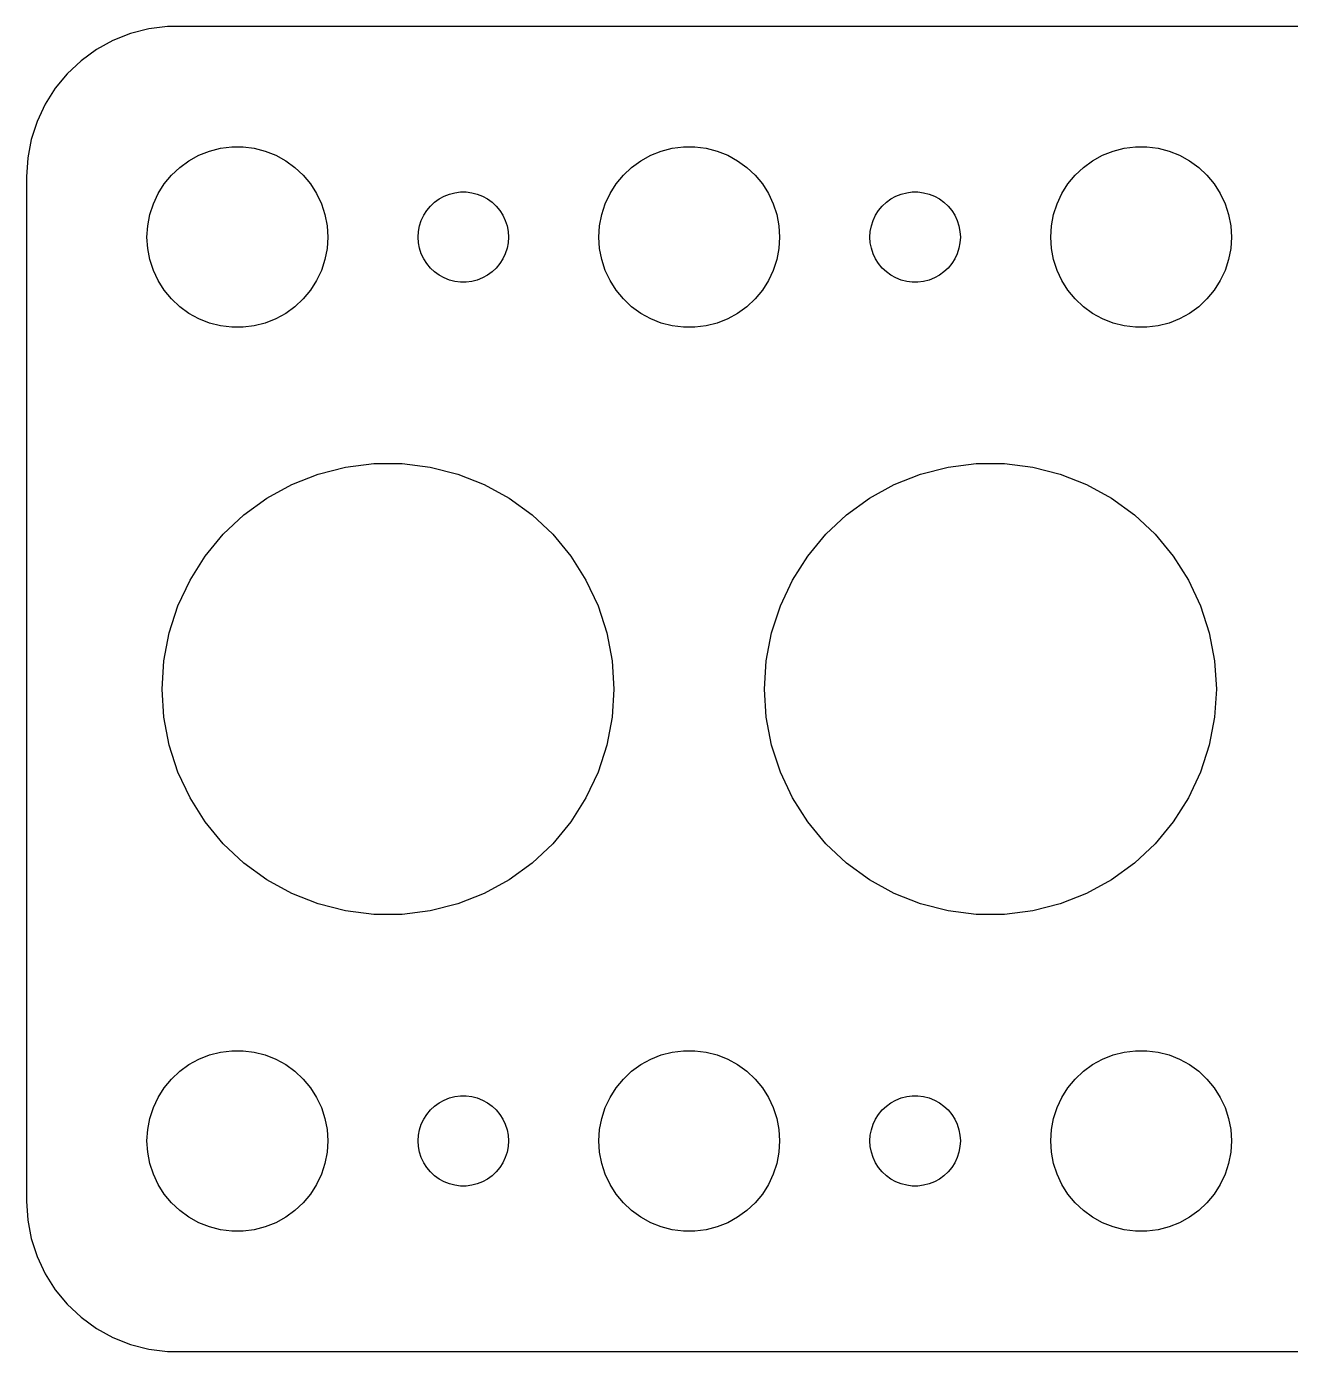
# Model space of a CAD drawing. Header units: metres. Extents: x -52 to 52, y 32 to 76.
# Drawn here: x -52 to -10.04, y 32.01 to 75.99 of the extents above; entities that cross this region are included whole.
import ezdxf

# ---------------------------------------------------------------- set-up
doc = ezdxf.new("R2010")
doc.units = ezdxf.units.M

msp = doc.modelspace()

# ---------------------------------------------------------------- linework, layer by layer
for p, q in [((-48.5451, 75.7553), (-49.1289, 75.5241)), ((-47.9369, 75.9114), (-48.5451, 75.7553)), ((-47.3139, 75.9901), (-47.9369, 75.9114)), ((47.3139, 75.9901), (-47.3139, 75.9901)), ((-49.6791, 75.2216), (-50.1871, 74.8526)), ((-49.1289, 75.5241), (-49.6791, 75.2216)), ((-50.1871, 74.8526), (-50.6448, 74.4227)), ((-50.6448, 74.4227), (-51.0451, 73.9389)), ((-51.0451, 73.9389), (-51.3815, 73.4088)), ((-51.3815, 73.4088), (-51.6489, 72.8406)), ((-51.6489, 72.8406), (-51.8429, 72.2434)), ((-51.8429, 72.2434), (-51.9606, 71.6267)), ((-46.6075, 71.533), (-46.2773, 71.7145)), ((-46.2773, 71.7145), (-45.927, 71.8532)), ((-45.927, 71.8532), (-45.5621, 71.9469)), ((-45.5621, 71.9469), (-45.1884, 71.9941)), ((-45.1884, 71.9941), (-44.8116, 71.9941)), ((-44.8116, 71.9941), (-44.4379, 71.9469)), ((-44.4379, 71.9469), (-44.0729, 71.8532)), ((-44.0729, 71.8532), (-43.7227, 71.7145)), ((-43.7227, 71.7145), (-43.3925, 71.533)), ((-31.6075, 71.533), (-31.2773, 71.7145)), ((-31.2773, 71.7145), (-30.927, 71.8532)), ((-30.927, 71.8532), (-30.5621, 71.9469)), ((-30.5621, 71.9469), (-30.1884, 71.9941)), ((-30.1884, 71.9941), (-29.8116, 71.9941)), ((-29.8116, 71.9941), (-29.4379, 71.9469)), ((-29.4379, 71.9469), (-29.0729, 71.8532)), ((-29.0729, 71.8532), (-28.7227, 71.7145)), ((-28.7227, 71.7145), (-28.3925, 71.533)), ((-16.6075, 71.533), (-16.2773, 71.7145)), ((-16.2773, 71.7145), (-15.927, 71.8532)), ((-15.927, 71.8532), (-15.5621, 71.9469)), ((-15.5621, 71.9469), (-15.1884, 71.9941)), ((-15.1884, 71.9941), (-14.8116, 71.9941)), ((-14.8116, 71.9941), (-14.4379, 71.9469)), ((-14.4379, 71.9469), (-14.0729, 71.8532)), ((-14.0729, 71.8532), (-13.7227, 71.7145)), ((-13.7227, 71.7145), (-13.3925, 71.533)), ((-51.9606, 71.6267), (-52, 71)), ((-47.1869, 71.0536), (-46.9123, 71.3115)), ((-46.9123, 71.3115), (-46.6075, 71.533)), ((-43.3925, 71.533), (-43.0877, 71.3115)), ((-43.0877, 71.3115), (-42.8131, 71.0536)), ((-32.1869, 71.0536), (-31.9123, 71.3115)), ((-31.9123, 71.3115), (-31.6075, 71.533)), ((-28.3925, 71.533), (-28.0877, 71.3115)), ((-28.0877, 71.3115), (-27.8131, 71.0536)), ((-17.1869, 71.0536), (-16.9123, 71.3115)), ((-16.9123, 71.3115), (-16.6075, 71.533)), ((-13.3925, 71.533), (-13.0877, 71.3115)), ((-13.0877, 71.3115), (-12.8131, 71.0536)), ((-52, 71), (-52, 37)), ((-47.427, 70.7634), (-47.1869, 71.0536)), ((-42.8131, 71.0536), (-42.5729, 70.7634)), ((-32.427, 70.7634), (-32.1869, 71.0536)), ((-27.8131, 71.0536), (-27.5729, 70.7634)), ((-17.427, 70.7634), (-17.1869, 71.0536)), ((-12.8131, 71.0536), (-12.5729, 70.7634)), ((-47.7893, 70.1044), (-47.6289, 70.4453)), ((-47.6289, 70.4453), (-47.427, 70.7634)), ((-42.5729, 70.7634), (-42.3711, 70.4453)), ((-42.3711, 70.4453), (-42.2107, 70.1044)), ((-38.1387, 70.3572), (-37.9635, 70.4266)), ((-37.9635, 70.4266), (-37.7811, 70.4734)), ((-37.7811, 70.4734), (-37.5942, 70.497)), ((-37.5942, 70.497), (-37.4058, 70.497)), ((-37.4058, 70.497), (-37.2189, 70.4734)), ((-37.2189, 70.4734), (-37.0365, 70.4266)), ((-37.0365, 70.4266), (-36.8613, 70.3572)), ((-32.7893, 70.1044), (-32.6289, 70.4453)), ((-32.6289, 70.4453), (-32.427, 70.7634)), ((-27.5729, 70.7634), (-27.3711, 70.4453)), ((-27.3711, 70.4453), (-27.2107, 70.1044)), ((-23.1387, 70.3572), (-22.9635, 70.4266)), ((-22.9635, 70.4266), (-22.7811, 70.4734)), ((-22.7811, 70.4734), (-22.5942, 70.497)), ((-22.5942, 70.497), (-22.4058, 70.497)), ((-22.4058, 70.497), (-22.2189, 70.4734)), ((-22.2189, 70.4734), (-22.0365, 70.4266)), ((-22.0365, 70.4266), (-21.8613, 70.3572)), ((-17.7893, 70.1044), (-17.6289, 70.4453)), ((-17.6289, 70.4453), (-17.427, 70.7634)), ((-12.5729, 70.7634), (-12.3711, 70.4453)), ((-12.3711, 70.4453), (-12.2107, 70.1044)), ((-47.9057, 69.7461), (-47.7893, 70.1044)), ((-42.2107, 70.1044), (-42.0942, 69.7461)), ((-38.7135, 69.8817), (-38.5934, 70.0268)), ((-38.5934, 70.0268), (-38.4561, 70.1558)), ((-38.4561, 70.1558), (-38.3037, 70.2665)), ((-38.3037, 70.2665), (-38.1387, 70.3572)), ((-36.8613, 70.3572), (-36.6963, 70.2665)), ((-36.6963, 70.2665), (-36.5439, 70.1558)), ((-36.5439, 70.1558), (-36.4065, 70.0268)), ((-36.4065, 70.0268), (-36.2865, 69.8817)), ((-32.9057, 69.7461), (-32.7893, 70.1044)), ((-27.2107, 70.1044), (-27.0942, 69.7461)), ((-23.7135, 69.8817), (-23.5934, 70.0268)), ((-23.5934, 70.0268), (-23.4561, 70.1558)), ((-23.4561, 70.1558), (-23.3037, 70.2665)), ((-23.3037, 70.2665), (-23.1387, 70.3572)), ((-21.8613, 70.3572), (-21.6963, 70.2665)), ((-21.6963, 70.2665), (-21.5439, 70.1558)), ((-21.5439, 70.1558), (-21.4065, 70.0268)), ((-21.4065, 70.0268), (-21.2865, 69.8817)), ((-17.9057, 69.7461), (-17.7893, 70.1044)), ((-12.2107, 70.1044), (-12.0942, 69.7461)), ((-47.9763, 69.376), (-47.9057, 69.7461)), ((-42.0942, 69.7461), (-42.0237, 69.376)), ((-38.9529, 69.373), (-38.8947, 69.5522)), ((-38.8947, 69.5522), (-38.8145, 69.7226)), ((-38.8145, 69.7226), (-38.7135, 69.8817)), ((-36.2865, 69.8817), (-36.1855, 69.7226)), ((-36.1855, 69.7226), (-36.1053, 69.5522)), ((-36.1053, 69.5522), (-36.0471, 69.373)), ((-32.9763, 69.376), (-32.9057, 69.7461)), ((-27.0942, 69.7461), (-27.0237, 69.376)), ((-23.9529, 69.373), (-23.8947, 69.5522)), ((-23.8947, 69.5522), (-23.8145, 69.7226)), ((-23.8145, 69.7226), (-23.7135, 69.8817)), ((-21.2865, 69.8817), (-21.1855, 69.7226)), ((-21.1855, 69.7226), (-21.1053, 69.5522)), ((-21.1053, 69.5522), (-21.0471, 69.373)), ((-17.9763, 69.376), (-17.9057, 69.7461)), ((-12.0942, 69.7461), (-12.0237, 69.376)), ((-48, 69), (-47.9763, 69.376)), ((-42.0237, 69.376), (-42, 69)), ((-39, 69), (-38.9882, 69.188)), ((-38.9882, 69.188), (-38.9529, 69.373)), ((-36.0471, 69.373), (-36.0118, 69.188)), ((-36.0118, 69.188), (-36, 69)), ((-33, 69), (-32.9763, 69.376)), ((-27.0237, 69.376), (-27, 69)), ((-24, 69), (-23.9882, 69.188)), ((-23.9882, 69.188), (-23.9529, 69.373)), ((-21.0471, 69.373), (-21.0118, 69.188)), ((-21.0118, 69.188), (-21, 69)), ((-18, 69), (-17.9763, 69.376)), ((-12.0237, 69.376), (-12, 69)), ((-47.9763, 68.624), (-48, 69)), ((-47.9057, 68.2539), (-47.9763, 68.624)), ((-42.0237, 68.624), (-42.0942, 68.2539)), ((-42, 69), (-42.0237, 68.624)), ((-38.9882, 68.812), (-39, 69)), ((-38.9529, 68.627), (-38.9882, 68.812)), ((-38.8947, 68.4478), (-38.9529, 68.627)), ((-36.0471, 68.627), (-36.1053, 68.4478)), ((-36.0118, 68.812), (-36.0471, 68.627)), ((-36, 69), (-36.0118, 68.812)), ((-32.9763, 68.624), (-33, 69)), ((-32.9057, 68.2539), (-32.9763, 68.624)), ((-27.0237, 68.624), (-27.0942, 68.2539)), ((-27, 69), (-27.0237, 68.624)), ((-23.9882, 68.812), (-24, 69)), ((-23.9529, 68.627), (-23.9882, 68.812)), ((-23.8947, 68.4478), (-23.9529, 68.627)), ((-21.0471, 68.627), (-21.1053, 68.4478)), ((-21.0118, 68.812), (-21.0471, 68.627)), ((-21, 69), (-21.0118, 68.812)), ((-17.9763, 68.624), (-18, 69)), ((-17.9057, 68.2539), (-17.9763, 68.624)), ((-12.0237, 68.624), (-12.0942, 68.2539)), ((-12, 69), (-12.0237, 68.624)), ((-47.7893, 67.8956), (-47.9057, 68.2539)), ((-42.0942, 68.2539), (-42.2107, 67.8956)), ((-38.8145, 68.2774), (-38.8947, 68.4478)), ((-38.7135, 68.1183), (-38.8145, 68.2774)), ((-36.1855, 68.2774), (-36.2865, 68.1183)), ((-36.1053, 68.4478), (-36.1855, 68.2774)), ((-32.7893, 67.8956), (-32.9057, 68.2539)), ((-27.0942, 68.2539), (-27.2107, 67.8956)), ((-23.8145, 68.2774), (-23.8947, 68.4478)), ((-23.7135, 68.1183), (-23.8145, 68.2774)), ((-21.1855, 68.2774), (-21.2865, 68.1183)), ((-21.1053, 68.4478), (-21.1855, 68.2774)), ((-17.7893, 67.8956), (-17.9057, 68.2539)), ((-12.0942, 68.2539), (-12.2107, 67.8956)), ((-47.6289, 67.5547), (-47.7893, 67.8956)), ((-42.2107, 67.8956), (-42.3711, 67.5547)), ((-38.5934, 67.9732), (-38.7135, 68.1183)), ((-38.4561, 67.8442), (-38.5934, 67.9732)), ((-38.3037, 67.7335), (-38.4561, 67.8442)), ((-38.1387, 67.6427), (-38.3037, 67.7335)), ((-36.6963, 67.7335), (-36.8613, 67.6427)), ((-36.5439, 67.8442), (-36.6963, 67.7335)), ((-36.4065, 67.9732), (-36.5439, 67.8442)), ((-36.2865, 68.1183), (-36.4065, 67.9732)), ((-32.6289, 67.5547), (-32.7893, 67.8956)), ((-27.2107, 67.8956), (-27.3711, 67.5547)), ((-23.5934, 67.9732), (-23.7135, 68.1183)), ((-23.4561, 67.8442), (-23.5934, 67.9732)), ((-23.3037, 67.7335), (-23.4561, 67.8442)), ((-23.1387, 67.6427), (-23.3037, 67.7335)), ((-21.6963, 67.7335), (-21.8613, 67.6427)), ((-21.5439, 67.8442), (-21.6963, 67.7335)), ((-21.4065, 67.9732), (-21.5439, 67.8442)), ((-21.2865, 68.1183), (-21.4065, 67.9732)), ((-17.6289, 67.5547), (-17.7893, 67.8956)), ((-12.2107, 67.8956), (-12.3711, 67.5547)), ((-47.427, 67.2366), (-47.6289, 67.5547)), ((-42.3711, 67.5547), (-42.5729, 67.2366)), ((-37.9635, 67.5734), (-38.1387, 67.6427)), ((-37.7811, 67.5266), (-37.9635, 67.5734)), ((-37.5942, 67.5029), (-37.7811, 67.5266)), ((-37.4058, 67.5029), (-37.5942, 67.5029)), ((-37.2189, 67.5266), (-37.4058, 67.5029)), ((-37.0365, 67.5734), (-37.2189, 67.5266)), ((-36.8613, 67.6427), (-37.0365, 67.5734)), ((-32.427, 67.2366), (-32.6289, 67.5547)), ((-27.3711, 67.5547), (-27.5729, 67.2366)), ((-22.9635, 67.5734), (-23.1387, 67.6427)), ((-22.7811, 67.5266), (-22.9635, 67.5734)), ((-22.5942, 67.5029), (-22.7811, 67.5266)), ((-22.4058, 67.5029), (-22.5942, 67.5029)), ((-22.2189, 67.5266), (-22.4058, 67.5029)), ((-22.0365, 67.5734), (-22.2189, 67.5266)), ((-21.8613, 67.6427), (-22.0365, 67.5734)), ((-17.427, 67.2366), (-17.6289, 67.5547)), ((-12.3711, 67.5547), (-12.5729, 67.2366)), ((-47.1869, 66.9464), (-47.427, 67.2366)), ((-46.9123, 66.6884), (-47.1869, 66.9464)), ((-42.8131, 66.9464), (-43.0877, 66.6884)), ((-42.5729, 67.2366), (-42.8131, 66.9464)), ((-32.1869, 66.9464), (-32.427, 67.2366)), ((-31.9123, 66.6884), (-32.1869, 66.9464)), ((-27.8131, 66.9464), (-28.0877, 66.6884)), ((-27.5729, 67.2366), (-27.8131, 66.9464)), ((-17.1869, 66.9464), (-17.427, 67.2366)), ((-16.9123, 66.6884), (-17.1869, 66.9464)), ((-12.8131, 66.9464), (-13.0877, 66.6884)), ((-12.5729, 67.2366), (-12.8131, 66.9464)), ((-46.6075, 66.467), (-46.9123, 66.6884)), ((-46.2773, 66.2855), (-46.6075, 66.467)), ((-43.3925, 66.467), (-43.7227, 66.2855)), ((-43.0877, 66.6884), (-43.3925, 66.467)), ((-31.6075, 66.467), (-31.9123, 66.6884)), ((-31.2773, 66.2855), (-31.6075, 66.467)), ((-28.3925, 66.467), (-28.7227, 66.2855)), ((-28.0877, 66.6884), (-28.3925, 66.467)), ((-16.6075, 66.467), (-16.9123, 66.6884)), ((-16.2773, 66.2855), (-16.6075, 66.467)), ((-13.3925, 66.467), (-13.7227, 66.2855)), ((-13.0877, 66.6884), (-13.3925, 66.467)), ((-45.927, 66.1468), (-46.2773, 66.2855)), ((-45.5621, 66.0531), (-45.927, 66.1468)), ((-45.1884, 66.0059), (-45.5621, 66.0531)), ((-44.8116, 66.0059), (-45.1884, 66.0059)), ((-44.4379, 66.0531), (-44.8116, 66.0059)), ((-44.0729, 66.1468), (-44.4379, 66.0531)), ((-43.7227, 66.2855), (-44.0729, 66.1468)), ((-30.927, 66.1468), (-31.2773, 66.2855)), ((-30.5621, 66.0531), (-30.927, 66.1468)), ((-30.1884, 66.0059), (-30.5621, 66.0531)), ((-29.8116, 66.0059), (-30.1884, 66.0059)), ((-29.4379, 66.0531), (-29.8116, 66.0059)), ((-29.0729, 66.1468), (-29.4379, 66.0531)), ((-28.7227, 66.2855), (-29.0729, 66.1468)), ((-15.927, 66.1468), (-16.2773, 66.2855)), ((-15.5621, 66.0531), (-15.927, 66.1468)), ((-15.1884, 66.0059), (-15.5621, 66.0531)), ((-14.8116, 66.0059), (-15.1884, 66.0059)), ((-14.4379, 66.0531), (-14.8116, 66.0059)), ((-14.0729, 66.1468), (-14.4379, 66.0531)), ((-13.7227, 66.2855), (-14.0729, 66.1468)), ((-43.1933, 60.7862), (-42.3176, 61.1329)), ((-42.3176, 61.1329), (-41.4053, 61.3671)), ((-41.4053, 61.3671), (-40.4709, 61.4852)), ((-40.4709, 61.4852), (-39.5291, 61.4852)), ((-39.5291, 61.4852), (-38.5946, 61.3671)), ((-38.5946, 61.3671), (-37.6824, 61.1329)), ((-37.6824, 61.1329), (-36.8067, 60.7862)), ((-23.1933, 60.7862), (-22.3176, 61.1329)), ((-22.3176, 61.1329), (-21.4053, 61.3671)), ((-21.4053, 61.3671), (-20.4709, 61.4852)), ((-20.4709, 61.4852), (-19.5291, 61.4852)), ((-19.5291, 61.4852), (-18.5946, 61.3671)), ((-18.5946, 61.3671), (-17.6824, 61.1329)), ((-17.6824, 61.1329), (-16.8067, 60.7862)), ((-44.0187, 60.3325), (-43.1933, 60.7862)), ((-36.8067, 60.7862), (-35.9813, 60.3325)), ((-24.0187, 60.3325), (-23.1933, 60.7862)), ((-16.8067, 60.7862), (-15.9813, 60.3325)), ((-44.7807, 59.7788), (-44.0187, 60.3325)), ((-35.9813, 60.3325), (-35.2193, 59.7788)), ((-24.7807, 59.7788), (-24.0187, 60.3325)), ((-15.9813, 60.3325), (-15.2193, 59.7788)), ((-45.4673, 59.1341), (-44.7807, 59.7788)), ((-35.2193, 59.7788), (-34.5327, 59.1341)), ((-25.4673, 59.1341), (-24.7807, 59.7788)), ((-15.2193, 59.7788), (-14.5327, 59.1341)), ((-46.0676, 58.4084), (-45.4673, 59.1341)), ((-34.5327, 59.1341), (-33.9324, 58.4084)), ((-26.0676, 58.4084), (-25.4673, 59.1341)), ((-14.5327, 59.1341), (-13.9324, 58.4084)), ((-46.5723, 57.6131), (-46.0676, 58.4084)), ((-33.9324, 58.4084), (-33.4277, 57.6131)), ((-26.5723, 57.6131), (-26.0676, 58.4084)), ((-13.9324, 58.4084), (-13.4277, 57.6131)), ((-46.9733, 56.7609), (-46.5723, 57.6131)), ((-33.4277, 57.6131), (-33.0267, 56.7609)), ((-26.9733, 56.7609), (-26.5723, 57.6131)), ((-13.4277, 57.6131), (-13.0267, 56.7609)), ((-47.2644, 55.8652), (-46.9733, 56.7609)), ((-33.0267, 56.7609), (-32.7356, 55.8652)), ((-27.2644, 55.8652), (-26.9733, 56.7609)), ((-13.0267, 56.7609), (-12.7356, 55.8652)), ((-47.4409, 54.94), (-47.2644, 55.8652)), ((-32.7356, 55.8652), (-32.5591, 54.94)), ((-27.4409, 54.94), (-27.2644, 55.8652)), ((-12.7356, 55.8652), (-12.5591, 54.94)), ((-47.5, 54), (-47.4409, 54.94)), ((-32.5591, 54.94), (-32.5, 54)), ((-27.5, 54), (-27.4409, 54.94)), ((-12.5591, 54.94), (-12.5, 54)), ((-47.4409, 53.06), (-47.5, 54)), ((-32.5, 54), (-32.5591, 53.06)), ((-27.4409, 53.06), (-27.5, 54)), ((-12.5, 54), (-12.5591, 53.06)), ((-47.2644, 52.1348), (-47.4409, 53.06)), ((-32.5591, 53.06), (-32.7356, 52.1348)), ((-27.2644, 52.1348), (-27.4409, 53.06)), ((-12.5591, 53.06), (-12.7356, 52.1348)), ((-46.9733, 51.2391), (-47.2644, 52.1348)), ((-32.7356, 52.1348), (-33.0267, 51.2391)), ((-26.9733, 51.2391), (-27.2644, 52.1348)), ((-12.7356, 52.1348), (-13.0267, 51.2391)), ((-46.5723, 50.3869), (-46.9733, 51.2391)), ((-33.0267, 51.2391), (-33.4277, 50.3869)), ((-26.5723, 50.3869), (-26.9733, 51.2391)), ((-13.0267, 51.2391), (-13.4277, 50.3869)), ((-46.0676, 49.5916), (-46.5723, 50.3869)), ((-33.4277, 50.3869), (-33.9324, 49.5916)), ((-26.0676, 49.5916), (-26.5723, 50.3869)), ((-13.4277, 50.3869), (-13.9324, 49.5916)), ((-45.4673, 48.8659), (-46.0676, 49.5916)), ((-33.9324, 49.5916), (-34.5327, 48.8659)), ((-25.4673, 48.8659), (-26.0676, 49.5916)), ((-13.9324, 49.5916), (-14.5327, 48.8659)), ((-44.7807, 48.2212), (-45.4673, 48.8659)), ((-34.5327, 48.8659), (-35.2193, 48.2212)), ((-24.7807, 48.2212), (-25.4673, 48.8659)), ((-14.5327, 48.8659), (-15.2193, 48.2212)), ((-44.0187, 47.6675), (-44.7807, 48.2212)), ((-35.2193, 48.2212), (-35.9813, 47.6675)), ((-24.0187, 47.6675), (-24.7807, 48.2212)), ((-15.2193, 48.2212), (-15.9813, 47.6675)), ((-43.1933, 47.2138), (-44.0187, 47.6675)), ((-35.9813, 47.6675), (-36.8067, 47.2138)), ((-23.1933, 47.2138), (-24.0187, 47.6675)), ((-15.9813, 47.6675), (-16.8067, 47.2138)), ((-42.3176, 46.8671), (-43.1933, 47.2138)), ((-36.8067, 47.2138), (-37.6824, 46.8671)), ((-22.3176, 46.8671), (-23.1933, 47.2138)), ((-16.8067, 47.2138), (-17.6824, 46.8671)), ((-41.4053, 46.6329), (-42.3176, 46.8671)), ((-40.4709, 46.5148), (-41.4053, 46.6329)), ((-38.5946, 46.6329), (-39.5291, 46.5148)), ((-37.6824, 46.8671), (-38.5946, 46.6329)), ((-21.4053, 46.6329), (-22.3176, 46.8671)), ((-20.4709, 46.5148), (-21.4053, 46.6329)), ((-18.5946, 46.6329), (-19.5291, 46.5148)), ((-17.6824, 46.8671), (-18.5946, 46.6329)), ((-39.5291, 46.5148), (-40.4709, 46.5148)), ((-19.5291, 46.5148), (-20.4709, 46.5148)), ((-46.2773, 41.7145), (-45.927, 41.8532)), ((-45.927, 41.8532), (-45.5621, 41.9469)), ((-45.5621, 41.9469), (-45.1884, 41.9941)), ((-45.1884, 41.9941), (-44.8116, 41.9941)), ((-44.8116, 41.9941), (-44.4379, 41.9469)), ((-44.4379, 41.9469), (-44.0729, 41.8532)), ((-44.0729, 41.8532), (-43.7227, 41.7145)), ((-31.2773, 41.7145), (-30.927, 41.8532)), ((-30.927, 41.8532), (-30.5621, 41.9469)), ((-30.5621, 41.9469), (-30.1884, 41.9941)), ((-30.1884, 41.9941), (-29.8116, 41.9941)), ((-29.8116, 41.9941), (-29.4379, 41.9469)), ((-29.4379, 41.9469), (-29.0729, 41.8532)), ((-29.0729, 41.8532), (-28.7227, 41.7145)), ((-16.2773, 41.7145), (-15.927, 41.8532)), ((-15.927, 41.8532), (-15.5621, 41.9469)), ((-15.5621, 41.9469), (-15.1884, 41.9941)), ((-15.1884, 41.9941), (-14.8116, 41.9941)), ((-14.8116, 41.9941), (-14.4379, 41.9469)), ((-14.4379, 41.9469), (-14.0729, 41.8532)), ((-14.0729, 41.8532), (-13.7227, 41.7145)), ((-46.9123, 41.3116), (-46.6075, 41.533)), ((-46.6075, 41.533), (-46.2773, 41.7145)), ((-43.7227, 41.7145), (-43.3925, 41.533)), ((-43.3925, 41.533), (-43.0877, 41.3116)), ((-31.9123, 41.3116), (-31.6075, 41.533)), ((-31.6075, 41.533), (-31.2773, 41.7145)), ((-28.7227, 41.7145), (-28.3925, 41.533)), ((-28.3925, 41.533), (-28.0877, 41.3116)), ((-16.9123, 41.3116), (-16.6075, 41.533)), ((-16.6075, 41.533), (-16.2773, 41.7145)), ((-13.7227, 41.7145), (-13.3925, 41.533)), ((-13.3925, 41.533), (-13.0877, 41.3116)), ((-47.427, 40.7634), (-47.1869, 41.0536)), ((-47.1869, 41.0536), (-46.9123, 41.3116)), ((-43.0877, 41.3116), (-42.8131, 41.0536)), ((-42.8131, 41.0536), (-42.5729, 40.7634)), ((-32.427, 40.7634), (-32.1869, 41.0536)), ((-32.1869, 41.0536), (-31.9123, 41.3116)), ((-28.0877, 41.3116), (-27.8131, 41.0536)), ((-27.8131, 41.0536), (-27.5729, 40.7634)), ((-17.427, 40.7634), (-17.1869, 41.0536)), ((-17.1869, 41.0536), (-16.9123, 41.3116)), ((-13.0877, 41.3116), (-12.8131, 41.0536)), ((-12.8131, 41.0536), (-12.5729, 40.7634)), ((-47.6289, 40.4453), (-47.427, 40.7634)), ((-42.5729, 40.7634), (-42.3711, 40.4453)), ((-37.9635, 40.4266), (-37.7811, 40.4734)), ((-37.7811, 40.4734), (-37.5942, 40.4971)), ((-37.5942, 40.4971), (-37.4058, 40.4971)), ((-37.4058, 40.4971), (-37.2189, 40.4734)), ((-37.2189, 40.4734), (-37.0365, 40.4266)), ((-32.6289, 40.4453), (-32.427, 40.7634)), ((-27.5729, 40.7634), (-27.3711, 40.4453)), ((-22.9635, 40.4266), (-22.7811, 40.4734)), ((-22.7811, 40.4734), (-22.5942, 40.4971)), ((-22.5942, 40.4971), (-22.4058, 40.4971)), ((-22.4058, 40.4971), (-22.2189, 40.4734)), ((-22.2189, 40.4734), (-22.0365, 40.4266)), ((-17.6289, 40.4453), (-17.427, 40.7634)), ((-12.5729, 40.7634), (-12.3711, 40.4453)), ((-47.9057, 39.7461), (-47.7893, 40.1044)), ((-47.7893, 40.1044), (-47.6289, 40.4453)), ((-42.3711, 40.4453), (-42.2107, 40.1044)), ((-42.2107, 40.1044), (-42.0942, 39.7461)), ((-38.7135, 39.8817), (-38.5934, 40.0268)), ((-38.5934, 40.0268), (-38.4561, 40.1558)), ((-38.4561, 40.1558), (-38.3037, 40.2665)), ((-38.3037, 40.2665), (-38.1387, 40.3573)), ((-38.1387, 40.3573), (-37.9635, 40.4266)), ((-37.0365, 40.4266), (-36.8613, 40.3573)), ((-36.8613, 40.3573), (-36.6963, 40.2665)), ((-36.6963, 40.2665), (-36.5439, 40.1558)), ((-36.5439, 40.1558), (-36.4065, 40.0268)), ((-36.4065, 40.0268), (-36.2865, 39.8817)), ((-32.9057, 39.7461), (-32.7893, 40.1044)), ((-32.7893, 40.1044), (-32.6289, 40.4453)), ((-27.3711, 40.4453), (-27.2107, 40.1044)), ((-27.2107, 40.1044), (-27.0942, 39.7461)), ((-23.7135, 39.8817), (-23.5934, 40.0268)), ((-23.5934, 40.0268), (-23.4561, 40.1558)), ((-23.4561, 40.1558), (-23.3037, 40.2665)), ((-23.3037, 40.2665), (-23.1387, 40.3573)), ((-23.1387, 40.3573), (-22.9635, 40.4266)), ((-22.0365, 40.4266), (-21.8613, 40.3573)), ((-21.8613, 40.3573), (-21.6963, 40.2665)), ((-21.6963, 40.2665), (-21.5439, 40.1558)), ((-21.5439, 40.1558), (-21.4065, 40.0268)), ((-21.4065, 40.0268), (-21.2865, 39.8817)), ((-17.9057, 39.7461), (-17.7893, 40.1044)), ((-17.7893, 40.1044), (-17.6289, 40.4453)), ((-12.3711, 40.4453), (-12.2107, 40.1044)), ((-12.2107, 40.1044), (-12.0942, 39.7461)), ((-47.9763, 39.376), (-47.9057, 39.7461)), ((-42.0942, 39.7461), (-42.0237, 39.376)), ((-38.8947, 39.5522), (-38.8145, 39.7226)), ((-38.8145, 39.7226), (-38.7135, 39.8817)), ((-36.2865, 39.8817), (-36.1855, 39.7226)), ((-36.1855, 39.7226), (-36.1053, 39.5522)), ((-32.9763, 39.376), (-32.9057, 39.7461)), ((-27.0942, 39.7461), (-27.0237, 39.376)), ((-23.8947, 39.5522), (-23.8145, 39.7226)), ((-23.8145, 39.7226), (-23.7135, 39.8817)), ((-21.2865, 39.8817), (-21.1855, 39.7226)), ((-21.1855, 39.7226), (-21.1053, 39.5522)), ((-17.9763, 39.376), (-17.9057, 39.7461)), ((-12.0942, 39.7461), (-12.0237, 39.376)), ((-48, 39), (-47.9763, 39.376)), ((-42.0237, 39.376), (-42, 39)), ((-39, 39), (-38.9882, 39.188)), ((-38.9882, 39.188), (-38.9529, 39.373)), ((-38.9529, 39.373), (-38.8947, 39.5522)), ((-36.1053, 39.5522), (-36.0471, 39.373)), ((-36.0471, 39.373), (-36.0118, 39.188)), ((-36.0118, 39.188), (-36, 39)), ((-33, 39), (-32.9763, 39.376)), ((-27.0237, 39.376), (-27, 39)), ((-24, 39), (-23.9882, 39.188)), ((-23.9882, 39.188), (-23.9529, 39.373)), ((-23.9529, 39.373), (-23.8947, 39.5522)), ((-21.1053, 39.5522), (-21.0471, 39.373)), ((-21.0471, 39.373), (-21.0118, 39.188)), ((-21.0118, 39.188), (-21, 39)), ((-18, 39), (-17.9763, 39.376)), ((-12.0237, 39.376), (-12, 39)), ((-47.9763, 38.624), (-48, 39)), ((-42, 39), (-42.0237, 38.624)), ((-38.9882, 38.812), (-39, 39)), ((-38.9529, 38.627), (-38.9882, 38.812)), ((-36.0118, 38.812), (-36.0471, 38.627)), ((-36, 39), (-36.0118, 38.812)), ((-32.9763, 38.624), (-33, 39)), ((-27, 39), (-27.0237, 38.624)), ((-23.9882, 38.812), (-24, 39)), ((-23.9529, 38.627), (-23.9882, 38.812)), ((-21.0118, 38.812), (-21.0471, 38.627)), ((-21, 39), (-21.0118, 38.812)), ((-17.9763, 38.624), (-18, 39)), ((-12, 39), (-12.0237, 38.624)), ((-47.9057, 38.2539), (-47.9763, 38.624)), ((-42.0237, 38.624), (-42.0942, 38.2539)), ((-38.8947, 38.4478), (-38.9529, 38.627)), ((-38.8145, 38.2774), (-38.8947, 38.4478)), ((-38.7135, 38.1183), (-38.8145, 38.2774)), ((-36.1855, 38.2774), (-36.2865, 38.1183)), ((-36.1053, 38.4478), (-36.1855, 38.2774)), ((-36.0471, 38.627), (-36.1053, 38.4478)), ((-32.9057, 38.2539), (-32.9763, 38.624)), ((-27.0237, 38.624), (-27.0942, 38.2539)), ((-23.8947, 38.4478), (-23.9529, 38.627)), ((-23.8145, 38.2774), (-23.8947, 38.4478)), ((-23.7135, 38.1183), (-23.8145, 38.2774)), ((-21.1855, 38.2774), (-21.2865, 38.1183)), ((-21.1053, 38.4478), (-21.1855, 38.2774)), ((-21.0471, 38.627), (-21.1053, 38.4478)), ((-17.9057, 38.2539), (-17.9763, 38.624)), ((-12.0237, 38.624), (-12.0942, 38.2539)), ((-47.7893, 37.8956), (-47.9057, 38.2539)), ((-47.6289, 37.5547), (-47.7893, 37.8956)), ((-42.2107, 37.8956), (-42.3711, 37.5547)), ((-42.0942, 38.2539), (-42.2107, 37.8956)), ((-38.5934, 37.9732), (-38.7135, 38.1183)), ((-38.4561, 37.8442), (-38.5934, 37.9732)), ((-38.3037, 37.7335), (-38.4561, 37.8442)), ((-36.5439, 37.8442), (-36.6963, 37.7335)), ((-36.4065, 37.9732), (-36.5439, 37.8442)), ((-36.2865, 38.1183), (-36.4065, 37.9732)), ((-32.7893, 37.8956), (-32.9057, 38.2539)), ((-32.6289, 37.5547), (-32.7893, 37.8956)), ((-27.2107, 37.8956), (-27.3711, 37.5547)), ((-27.0942, 38.2539), (-27.2107, 37.8956)), ((-23.5934, 37.9732), (-23.7135, 38.1183)), ((-23.4561, 37.8442), (-23.5934, 37.9732)), ((-23.3037, 37.7335), (-23.4561, 37.8442)), ((-21.5439, 37.8442), (-21.6963, 37.7335)), ((-21.4065, 37.9732), (-21.5439, 37.8442)), ((-21.2865, 38.1183), (-21.4065, 37.9732)), ((-17.7893, 37.8956), (-17.9057, 38.2539)), ((-17.6289, 37.5547), (-17.7893, 37.8956)), ((-12.2107, 37.8956), (-12.3711, 37.5547)), ((-12.0942, 38.2539), (-12.2107, 37.8956)), ((-47.427, 37.2366), (-47.6289, 37.5547)), ((-42.3711, 37.5547), (-42.5729, 37.2366)), ((-38.1387, 37.6428), (-38.3037, 37.7335)), ((-37.9635, 37.5734), (-38.1387, 37.6428)), ((-37.7811, 37.5266), (-37.9635, 37.5734)), ((-37.5942, 37.503), (-37.7811, 37.5266)), ((-37.4058, 37.503), (-37.5942, 37.503)), ((-37.2189, 37.5266), (-37.4058, 37.503)), ((-37.0365, 37.5734), (-37.2189, 37.5266)), ((-36.8613, 37.6428), (-37.0365, 37.5734)), ((-36.6963, 37.7335), (-36.8613, 37.6428)), ((-32.427, 37.2366), (-32.6289, 37.5547)), ((-27.3711, 37.5547), (-27.5729, 37.2366)), ((-23.1387, 37.6428), (-23.3037, 37.7335)), ((-22.9635, 37.5734), (-23.1387, 37.6428)), ((-22.7811, 37.5266), (-22.9635, 37.5734)), ((-22.5942, 37.503), (-22.7811, 37.5266)), ((-22.4058, 37.503), (-22.5942, 37.503)), ((-22.2189, 37.5266), (-22.4058, 37.503)), ((-22.0365, 37.5734), (-22.2189, 37.5266)), ((-21.8613, 37.6428), (-22.0365, 37.5734)), ((-21.6963, 37.7335), (-21.8613, 37.6428)), ((-17.427, 37.2366), (-17.6289, 37.5547)), ((-12.3711, 37.5547), (-12.5729, 37.2366)), ((-52, 37), (-51.9606, 36.3733)), ((-47.1869, 36.9464), (-47.427, 37.2366)), ((-46.9123, 36.6885), (-47.1869, 36.9464)), ((-42.8131, 36.9464), (-43.0877, 36.6885)), ((-42.5729, 37.2366), (-42.8131, 36.9464)), ((-32.1869, 36.9464), (-32.427, 37.2366)), ((-31.9123, 36.6885), (-32.1869, 36.9464)), ((-27.8131, 36.9464), (-28.0877, 36.6885)), ((-27.5729, 37.2366), (-27.8131, 36.9464)), ((-17.1869, 36.9464), (-17.427, 37.2366)), ((-16.9123, 36.6885), (-17.1869, 36.9464)), ((-12.8131, 36.9464), (-13.0877, 36.6885)), ((-12.5729, 37.2366), (-12.8131, 36.9464)), ((-46.6075, 36.467), (-46.9123, 36.6885)), ((-43.0877, 36.6885), (-43.3925, 36.467)), ((-31.6075, 36.467), (-31.9123, 36.6885)), ((-28.0877, 36.6885), (-28.3925, 36.467)), ((-16.6075, 36.467), (-16.9123, 36.6885)), ((-13.0877, 36.6885), (-13.3925, 36.467)), ((-51.9606, 36.3733), (-51.8429, 35.7566)), ((-46.2773, 36.2855), (-46.6075, 36.467)), ((-45.927, 36.1468), (-46.2773, 36.2855)), ((-45.5621, 36.0531), (-45.927, 36.1468)), ((-44.0729, 36.1468), (-44.4379, 36.0531)), ((-43.7227, 36.2855), (-44.0729, 36.1468)), ((-43.3925, 36.467), (-43.7227, 36.2855)), ((-31.2773, 36.2855), (-31.6075, 36.467)), ((-30.927, 36.1468), (-31.2773, 36.2855)), ((-30.5621, 36.0531), (-30.927, 36.1468)), ((-29.0729, 36.1468), (-29.4379, 36.0531)), ((-28.7227, 36.2855), (-29.0729, 36.1468)), ((-28.3925, 36.467), (-28.7227, 36.2855)), ((-16.2773, 36.2855), (-16.6075, 36.467)), ((-15.927, 36.1468), (-16.2773, 36.2855)), ((-15.5621, 36.0531), (-15.927, 36.1468)), ((-14.0729, 36.1468), (-14.4379, 36.0531)), ((-13.7227, 36.2855), (-14.0729, 36.1468)), ((-13.3925, 36.467), (-13.7227, 36.2855)), ((-51.8429, 35.7566), (-51.6489, 35.1594)), ((-45.1884, 36.0059), (-45.5621, 36.0531)), ((-44.8116, 36.0059), (-45.1884, 36.0059)), ((-44.4379, 36.0531), (-44.8116, 36.0059)), ((-30.1884, 36.0059), (-30.5621, 36.0531)), ((-29.8116, 36.0059), (-30.1884, 36.0059)), ((-29.4379, 36.0531), (-29.8116, 36.0059)), ((-15.1884, 36.0059), (-15.5621, 36.0531)), ((-14.8116, 36.0059), (-15.1884, 36.0059)), ((-14.4379, 36.0531), (-14.8116, 36.0059)), ((-51.6489, 35.1594), (-51.3815, 34.5912)), ((-51.3815, 34.5912), (-51.0451, 34.0611)), ((-51.0451, 34.0611), (-50.6448, 33.5773)), ((-50.6448, 33.5773), (-50.1871, 33.1474)), ((-50.1871, 33.1474), (-49.6791, 32.7784)), ((-49.6791, 32.7784), (-49.1289, 32.4759)), ((-49.1289, 32.4759), (-48.5451, 32.2447)), ((-48.5451, 32.2447), (-47.9369, 32.0886)), ((-47.9369, 32.0886), (-47.3139, 32.0099)), ((-47.3139, 32.0099), (47.3139, 32.0099))]:
    msp.add_line(p, q)

doc.saveas('drawing.dxf')
